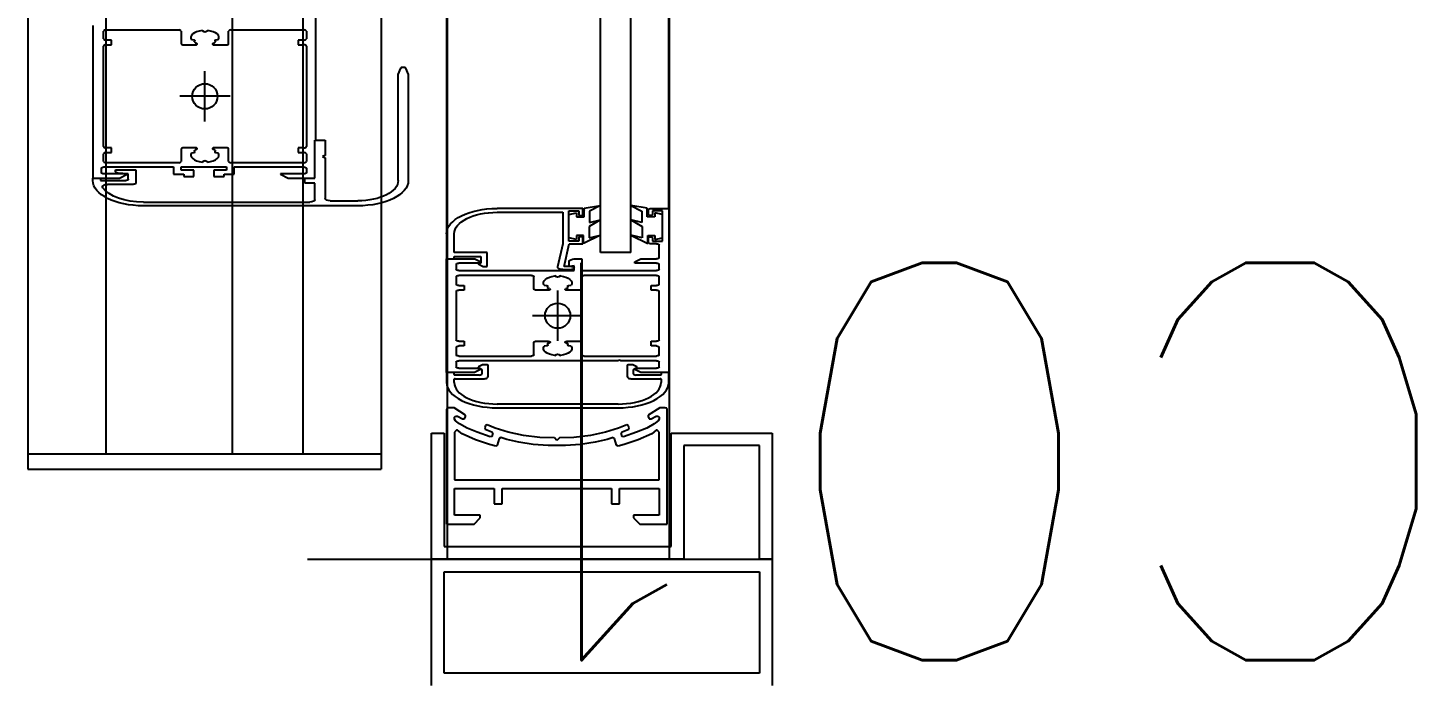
# Model space of a CAD drawing. Header units: millimetres. Extents: x 1478096 to 1808313, y 619971 to 762366.
# Drawn here: x 1638619 to 1639719, y 656978 to 657495 of the extents above; entities that cross this region are included whole.
import ezdxf

# ---------------------------------------------------------------- set-up
doc = ezdxf.new("R2010")
doc.units = ezdxf.units.MM
doc.header["$LTSCALE"] = 10
doc.layers.add('0_Estructura', color=251, linetype='Continuous')
doc.layers.add('DC-ARQ-CARPINTERIAS', color=7, linetype='Continuous')
doc.styles.add('Romans-100', font='romans')

# ---------------------------------------------------------------- blocks, each defined once
blk = doc.blocks.new('*E1')
blk.add_lwpolyline([(0.056, 0.088), (0.056, 0.136, 0.414214), (0.016, 0.176), (0.0008, 0.176, 0.414214), (0, 0.1752), (0, 0.1708, 0.414214), (0.0008, 0.17), (0.0032, 0.17, -0.414214), (0.004, 0.1692), (0.004, 0.15, -0.414214), (0.002, 0.148), (-0.0043, 0.148, -0.198912), (-0.0048, 0.1482), (-0.0069, 0.1503, 0.414214), (-0.0097, 0.1503), (-0.0118, 0.1482, 0.198912), (-0.012, 0.1477), (-0.012, 0.1438, 0.414214), (-0.0112, 0.143), (0.006, 0.143, 0.414214), (0.01, 0.147), (0.01, 0.1692, -0.414214), (0.0108, 0.17), (0.016, 0.17, -0.414214), (0.05, 0.136), (0.05, 0.088), (0.05, 0.04, -0.414214), (0.016, 0.006), (0.0108, 0.006, -0.414214), (0.01, 0.0068), (0.01, 0.029, 0.414214), (0.006, 0.033), (-0.0112, 0.033, 0.414214), (-0.012, 0.0322), (-0.012, 0.0283, 0.198912), (-0.0118, 0.0278), (-0.0097, 0.0257, 0.414214), (-0.0069, 0.0257), (-0.0048, 0.0278, -0.198912), (-0.0043, 0.028), (0.002, 0.028, -0.414214), (0.004, 0.026), (0.004, 0.0068, -0.414214), (0.0032, 0.006), (0.0008, 0.006, 0.414214), (0, 0.0052), (0, 0.0008, 0.414214), (0.0008, 0), (0.016, 0, 0.414214), (0.056, 0.04)], format="xyb", close=True)
blk = doc.blocks.new('PUERTAS AUT.2')
at = {"layer": 'DC-ARQ-CARPINTERIAS', "ltscale": 200}
for p, q in [((1532.8112, 719.2495), (1532.8112, 719.3495)), ((1533.0812, 719.3495), (1533.0812, 719.2495)), ((1532.8212, 719.3397), (1533.0712, 719.3397)), ((1532.8212, 719.2595), (1532.8212, 719.3397)), ((1533.0712, 719.3397), (1533.0712, 719.2595)), ((1533.0712, 719.2595), (1532.8212, 719.2595)), ((1532.8112, 719.1495), (1532.8112, 719.2495)), ((1532.8112, 719.2495), (1532.8212, 719.2495)), ((1533.1794, 719.2495), (1532.8112, 719.2495)), ((1533.0812, 719.2495), (1532.8112, 719.2495)), ((1532.8212, 719.2495), (1532.8212, 719.1595)), ((1532.8812, 719.1595), (1532.8812, 719.2495)), ((1532.8812, 719.2495), (1533.0812, 719.2495)), ((1533.0712, 719.2395), (1532.8912, 719.2395)), ((1532.8912, 719.2395), (1532.8912, 719.1495)), ((1532.8928, 714.6996), (1532.8928, 719.2494)), ((1533.0688, 714.6996), (1533.0688, 719.2494)), ((1533.0712, 719.1495), (1533.0712, 719.2395)), ((1533.0812, 719.2495), (1533.0812, 719.1495)), ((1532.9162, 719.2216), (1532.8943, 719.2216)), ((1532.8943, 719.2216), (1532.8943, 719.1312)), ((1532.921, 719.2166), (1532.9162, 719.2216)), ((1533.0474, 719.2216), (1533.0426, 719.2166)), ((1533.0693, 719.2216), (1533.0474, 719.2216)), ((1533.0693, 719.1312), (1533.0693, 719.2216)), ((1532.9007, 719.1935), (1532.9007, 719.2145)), ((1532.9007, 719.2145), (1532.921, 719.2145)), ((1532.921, 719.2145), (1532.921, 719.2166)), ((1533.0426, 719.2166), (1533.0426, 719.2145)), ((1533.0426, 719.2145), (1533.0629, 719.2145)), ((1533.0629, 719.2145), (1533.0629, 719.1935)), ((1532.9385, 719.2055), (1532.9321, 719.2055)), ((1532.9321, 719.2055), (1532.9321, 719.1935)), ((1532.9385, 719.1935), (1532.9385, 719.2055)), ((1533.0315, 719.2055), (1533.0251, 719.2055)), ((1533.0251, 719.2055), (1533.0251, 719.1935)), ((1533.0315, 719.1935), (1533.0315, 719.2055)), ((1532.9321, 719.1935), (1532.9007, 719.1935)), ((1532.9007, 719.1867), (1532.9007, 719.1487)), ((1532.9818, 719.1867), (1532.9007, 719.1867)), ((1532.9818, 719.1935), (1532.9385, 719.1935)), ((1533.0251, 719.1935), (1532.9818, 719.1935)), ((1533.0629, 719.1867), (1532.9818, 719.1867)), ((1533.0629, 719.1935), (1533.0315, 719.1935)), ((1533.0629, 719.1487), (1533.0629, 719.1867)), ((1533.4012, 719.178), (1533.1212, 719.178)), ((1533.1212, 717.9311), (1533.1212, 719.178)), ((1533.4012, 717.9244), (1533.4012, 719.178)), ((1533.4012, 719.166), (1533.1212, 719.166)), ((1533.1832, 717.9244), (1533.1832, 719.166)), ((1533.2392, 717.9244), (1533.2392, 719.166)), ((1533.3392, 717.9244), (1533.3392, 719.166)), ((1532.8212, 719.1595), (1532.8812, 719.1595)), ((1532.9066, 719.15), (1532.9174, 719.1549)), ((1532.9174, 719.1549), (1532.9285, 719.1586)), ((1532.9186, 719.1489), (1532.9289, 719.1526)), ((1532.9285, 719.1586), (1532.9333, 719.1599)), ((1532.9289, 719.1526), (1532.9301, 719.1522)), ((1532.9301, 719.1522), (1532.9309, 719.1497)), ((1532.9333, 719.1599), (1532.9345, 719.1591)), ((1532.9345, 719.1591), (1532.9361, 719.1537)), ((1532.9361, 719.1537), (1532.9373, 719.1529)), ((1532.9373, 719.1529), (1532.942, 719.1545)), ((1532.942, 719.1545), (1532.9516, 719.1566)), ((1532.9432, 719.1489), (1532.9552, 719.1514)), ((1532.9516, 719.1566), (1532.9631, 719.1586)), ((1532.9552, 719.1514), (1532.9683, 719.153)), ((1532.9631, 719.1586), (1532.975, 719.1595)), ((1532.9683, 719.153), (1532.9798, 719.1534)), ((1532.975, 719.1595), (1532.9818, 719.1595)), ((1532.9798, 719.1534), (1532.9818, 719.1555)), ((1532.9818, 719.1595), (1532.9886, 719.1595)), ((1532.9818, 719.1555), (1532.9838, 719.1534)), ((1532.9838, 719.1534), (1532.9953, 719.153)), ((1532.9886, 719.1595), (1533.0005, 719.1586)), ((1532.9953, 719.153), (1533.0084, 719.1514)), ((1533.0005, 719.1586), (1533.012, 719.1566)), ((1533.0084, 719.1514), (1533.0204, 719.1489)), ((1533.012, 719.1566), (1533.0216, 719.1545)), ((1533.0216, 719.1545), (1533.0263, 719.1529)), ((1533.0263, 719.1529), (1533.0275, 719.1537)), ((1533.0275, 719.1537), (1533.0291, 719.1591)), ((1533.0291, 719.1591), (1533.0303, 719.1599)), ((1533.0303, 719.1599), (1533.0351, 719.1586)), ((1533.0327, 719.1497), (1533.0335, 719.1522)), ((1533.0335, 719.1522), (1533.0347, 719.1526)), ((1533.0347, 719.1526), (1533.045, 719.1489)), ((1533.0351, 719.1586), (1533.0462, 719.1549)), ((1533.0462, 719.1549), (1533.0569, 719.15)), ((1532.8912, 719.1495), (1532.8112, 719.1495)), ((1532.9007, 719.1487), (1532.9023, 719.1471)), ((1532.9015, 719.1398), (1532.9047, 719.1423)), ((1532.9023, 719.1471), (1532.9031, 719.1471)), ((1532.9031, 719.1471), (1532.9066, 719.15)), ((1532.9047, 719.1423), (1532.9106, 719.1456)), ((1532.9106, 719.1456), (1532.9186, 719.1489)), ((1532.9249, 719.1464), (1532.9245, 719.1452)), ((1532.9245, 719.1452), (1532.9253, 719.1435)), ((1532.9301, 719.1485), (1532.9249, 719.1464)), ((1532.9253, 719.1435), (1532.9265, 719.1431)), ((1532.9265, 719.1431), (1532.9329, 719.1456)), ((1532.9309, 719.1497), (1532.9301, 719.1485)), ((1532.9329, 719.1456), (1532.9432, 719.1489)), ((1533.0204, 719.1489), (1533.0307, 719.1456)), ((1533.0307, 719.1456), (1533.0371, 719.1431)), ((1533.0335, 719.1485), (1533.0327, 719.1497)), ((1533.0387, 719.1464), (1533.0335, 719.1485)), ((1533.0371, 719.1431), (1533.0383, 719.1435)), ((1533.0383, 719.1435), (1533.039, 719.1452)), ((1533.039, 719.1452), (1533.0387, 719.1464)), ((1533.045, 719.1489), (1533.053, 719.1456)), ((1533.053, 719.1456), (1533.0589, 719.1423)), ((1533.0569, 719.15), (1533.0605, 719.1471)), ((1533.0589, 719.1423), (1533.0621, 719.1398)), ((1533.0605, 719.1471), (1533.0613, 719.1471)), ((1533.0613, 719.1471), (1533.0629, 719.1487)), ((1533.0812, 719.1495), (1533.0712, 719.1495)), ((1532.8943, 719.1312), (1532.8947, 719.1299)), ((1532.8947, 719.1299), (1532.8959, 719.1295)), ((1532.8959, 719.1295), (1532.9003, 719.1295)), ((1532.9003, 719.1295), (1532.9094, 719.1353)), ((1532.9007, 719.1386), (1532.9015, 719.1398)), ((1532.9007, 719.1369), (1532.9007, 719.1386)), ((1532.9015, 719.1361), (1532.9007, 719.1369)), ((1532.9031, 719.1361), (1532.9015, 719.1361)), ((1532.907, 719.1382), (1532.9031, 719.1361)), ((1532.9086, 719.1382), (1532.907, 719.1382)), ((1532.9094, 719.1365), (1532.9086, 719.1382)), ((1532.9094, 719.1353), (1532.9094, 719.1365)), ((1533.055, 719.1382), (1533.0542, 719.1365)), ((1533.0542, 719.1365), (1533.0542, 719.1353)), ((1533.0542, 719.1353), (1533.0633, 719.1295)), ((1533.0565, 719.1382), (1533.055, 719.1382)), ((1533.0605, 719.1361), (1533.0565, 719.1382)), ((1533.0621, 719.1361), (1533.0605, 719.1361)), ((1533.0621, 719.1398), (1533.0629, 719.1386)), ((1533.0629, 719.1369), (1533.0621, 719.1361)), ((1533.0629, 719.1386), (1533.0629, 719.1369)), ((1533.0633, 719.1295), (1533.0677, 719.1295)), ((1533.0677, 719.1295), (1533.0689, 719.1299)), ((1533.0689, 719.1299), (1533.0693, 719.1312)), ((1532.8932, 719.1015), (1532.9152, 719.1015)), ((1532.8932, 718.9715), (1532.8932, 719.1015)), ((1532.9008, 719.0971), (1532.9008, 719.0933)), ((1532.92, 719.0981), (1532.9028, 719.0981)), ((1532.9152, 719.1015), (1532.92, 719.0991)), ((1532.92, 719.0991), (1532.92, 719.0981)), ((1533.0424, 719.0991), (1533.0472, 719.1015)), ((1533.0424, 719.0981), (1533.0424, 719.0991)), ((1533.0596, 719.0981), (1533.0424, 719.0981)), ((1533.0472, 719.1015), (1533.0692, 719.1015)), ((1533.0616, 719.0933), (1533.0616, 719.0971)), ((1533.0692, 719.1015), (1533.0692, 719.0115)), ((1532.9008, 719.0875), (1532.9008, 719.0815)), ((1532.9028, 719.0923), (1532.931, 719.0923)), ((1532.9604, 719.0885), (1532.9028, 719.0885)), ((1532.931, 719.0923), (1532.9322, 719.0917)), ((1532.9322, 719.0917), (1532.9334, 719.0923)), ((1532.9334, 719.0923), (1532.968, 719.0923)), ((1532.9624, 719.0777), (1532.9624, 719.0875)), ((1532.968, 719.0923), (1533.0596, 719.0923)), ((1532.9804, 719.0873), (1532.9789, 719.088)), ((1532.9835, 719.088), (1532.9821, 719.0873)), ((1533, 719.0875), (1533, 719.0777)), ((1533.0596, 719.0885), (1533.002, 719.0885)), ((1533.0616, 719.0815), (1533.0616, 719.0875)), ((1532.9008, 719.0757), (1532.9008, 719.0373)), ((1532.9028, 719.0805), (1532.9072, 719.0805)), ((1532.9072, 719.0767), (1532.9028, 719.0767)), ((1532.9072, 719.0805), (1532.9072, 719.0767)), ((1532.9738, 719.0767), (1532.9644, 719.0767)), ((1532.9706, 719.0807), (1532.9725, 719.0805)), ((1532.9734, 719.0798), (1532.9728, 719.0788)), ((1532.9812, 719.0365), (1532.9812, 719.0765)), ((1532.998, 719.0767), (1532.9886, 719.0767)), ((1532.9896, 719.0788), (1532.9891, 719.0798)), ((1532.9899, 719.0805), (1532.9918, 719.0807)), ((1533.0552, 719.0767), (1533.0552, 719.0805)), ((1533.0552, 719.0805), (1533.0596, 719.0805)), ((1533.0596, 719.0767), (1533.0552, 719.0767)), ((1533.0616, 719.0373), (1533.0616, 719.0757)), ((1532.9612, 719.0565), (1533.0012, 719.0565)), ((1532.9008, 719.0315), (1532.9008, 719.0255)), ((1532.9028, 719.0363), (1532.9072, 719.0363)), ((1532.9072, 719.0325), (1532.9028, 719.0325)), ((1532.9072, 719.0363), (1532.9072, 719.0325)), ((1532.9624, 719.0255), (1532.9624, 719.0353)), ((1532.9644, 719.0363), (1532.9738, 719.0363)), ((1532.9725, 719.0325), (1532.9706, 719.0323)), ((1532.9728, 719.0342), (1532.9734, 719.0333)), ((1532.9886, 719.0363), (1532.998, 719.0363)), ((1532.9891, 719.0333), (1532.9896, 719.0342)), ((1532.9918, 719.0323), (1532.9899, 719.0325)), ((1533, 719.0353), (1533, 719.0255)), ((1533.0552, 719.0325), (1533.0552, 719.0363)), ((1533.0552, 719.0363), (1533.0596, 719.0363)), ((1533.0596, 719.0325), (1533.0552, 719.0325)), ((1533.0616, 719.0255), (1533.0616, 719.0315)), ((1532.9008, 719.0197), (1532.9008, 719.0159)), ((1532.9028, 719.0245), (1532.9604, 719.0245)), ((1532.962, 719.0207), (1532.9028, 719.0207)), ((1532.962, 719.0115), (1532.962, 719.0207)), ((1532.968, 719.0207), (1532.968, 719.0169)), ((1533.0596, 719.0207), (1532.968, 719.0207)), ((1532.9682, 719.019), (1532.9682, 719.0185)), ((1532.9772, 719.02), (1532.9702, 719.02)), ((1532.9789, 719.025), (1532.9804, 719.0257)), ((1532.9821, 719.0257), (1532.9835, 719.025)), ((1533.002, 719.0245), (1533.0596, 719.0245)), ((1533.0616, 719.0159), (1533.0616, 719.0197)), ((1532.9008, 719.0105), (1532.9008, 719.0005)), ((1532.9028, 719.0149), (1532.92, 719.0149)), ((1532.9152, 719.0115), (1532.9028, 719.0115)), ((1532.92, 719.0139), (1532.9152, 719.0115)), ((1532.92, 719.0149), (1532.92, 719.0139)), ((1532.968, 719.0115), (1532.962, 719.0115)), ((1532.968, 719.0169), (1532.972, 719.0175)), ((1532.9702, 719.0175), (1532.9761, 719.0175)), ((1532.972, 719.0175), (1532.972, 719.0135)), ((1532.9761, 719.0175), (1532.9722, 718.9995)), ((1532.9772, 718.9995), (1532.9812, 719.0178)), ((1533.0372, 719.0175), (1533.0372, 719.0065)), ((1533.0402, 719.0175), (1533.0372, 719.0175)), ((1533.0442, 719.0155), (1533.0402, 719.0175)), ((1533.042, 719.0145), (1533.0442, 719.0155)), ((1533.042, 719.0139), (1533.042, 719.0149)), ((1533.042, 719.0149), (1533.0596, 719.0149)), ((1533.042, 719.0095), (1533.042, 719.0145)), ((1533.0468, 719.0115), (1533.042, 719.0139)), ((1533.0632, 719.0095), (1533.042, 719.0095)), ((1533.0692, 719.0115), (1533.0468, 719.0115)), ((1533.0692, 719.0115), (1533.0632, 719.0115)), ((1533.0632, 719.0115), (1533.0632, 719.0095)), ((1533.0692, 718.9915), (1533.0692, 719.0115)), ((1532.906, 718.9975), (1532.898, 718.9975)), ((1532.898, 718.9975), (1532.898, 718.9735)), ((1532.9028, 718.9995), (1532.9072, 718.9995)), ((1532.906, 718.9947), (1532.906, 718.9975)), ((1532.9092, 718.9985), (1532.9092, 718.9947)), ((1532.9232, 718.9927), (1532.9098, 718.9992)), ((1532.9098, 718.9992), (1532.9098, 718.9928)), ((1532.9232, 719.0064), (1532.9472, 719.0064)), ((1532.9232, 719.0064), (1532.9232, 718.083)), ((1532.9472, 719.0064), (1532.9472, 718.083)), ((1532.9472, 718.9927), (1532.9606, 718.9992)), ((1532.9606, 718.9992), (1532.9606, 718.9928)), ((1532.9722, 718.9995), (1532.9612, 718.9995)), ((1532.9612, 718.9995), (1532.9612, 718.9939)), ((1532.9644, 718.9975), (1532.9724, 718.9975)), ((1532.9644, 718.9939), (1532.9644, 718.9975)), ((1532.9724, 718.9975), (1532.9724, 718.9735)), ((1532.9772, 718.9745), (1532.9772, 718.9995)), ((1533.0372, 719.0065), (1533.0632, 719.0065)), ((1533.0632, 719.0065), (1533.0632, 718.9915)), ((1532.9042, 718.9962), (1532.898, 718.9948)), ((1532.898, 718.9948), (1532.898, 718.9763)), ((1532.9042, 718.9928), (1532.9042, 718.9962)), ((1532.9098, 718.9928), (1532.9042, 718.9928)), ((1532.9142, 718.9858), (1532.9142, 718.9948)), ((1532.9142, 718.9948), (1532.9232, 718.9927)), ((1532.9562, 718.9948), (1532.9472, 718.9927)), ((1532.9562, 718.9858), (1532.9562, 718.9948)), ((1532.9606, 718.9928), (1532.9662, 718.9928)), ((1532.9612, 718.9939), (1532.9644, 718.9939)), ((1532.9662, 718.9928), (1532.9662, 718.9962)), ((1532.9662, 718.9962), (1532.9724, 718.9948)), ((1532.9724, 718.9948), (1532.9724, 718.9763)), ((1533.0692, 718.0964), (1533.0692, 718.9915)), ((1532.898, 718.9763), (1532.9042, 718.9749)), ((1532.9042, 718.9762), (1532.9042, 718.9781)), ((1532.9042, 718.9781), (1532.9102, 718.9781)), ((1532.9042, 718.9749), (1532.9042, 718.9762)), ((1532.906, 718.9735), (1532.906, 718.9763)), ((1532.9092, 718.9763), (1532.9092, 718.9725)), ((1532.9102, 718.9781), (1532.9102, 718.9727)), ((1532.9232, 718.9806), (1532.9142, 718.9858)), ((1532.9145, 718.9736), (1532.9145, 718.9825)), ((1532.9145, 718.9825), (1532.9232, 718.9806)), ((1532.9472, 718.9806), (1532.9562, 718.9858)), ((1532.9559, 718.9825), (1532.9472, 718.9806)), ((1532.9559, 718.9736), (1532.9559, 718.9825)), ((1532.9602, 718.9781), (1532.9602, 718.9727)), ((1532.9662, 718.9781), (1532.9602, 718.9781)), ((1532.9612, 718.9771), (1532.9612, 718.9715)), ((1532.9644, 718.9771), (1532.9612, 718.9771)), ((1532.9644, 718.9735), (1532.9644, 718.9771)), ((1532.9662, 718.9762), (1532.9662, 718.9781)), ((1532.9724, 718.9763), (1532.9662, 718.9749)), ((1532.9662, 718.9749), (1532.9662, 718.9762)), ((1532.9072, 718.9715), (1532.8932, 718.9715)), ((1532.8932, 718.9715), (1532.8932, 718.1164)), ((1532.898, 718.9735), (1532.906, 718.9735)), ((1532.9102, 718.9727), (1532.9102, 718.9728)), ((1532.9102, 718.9728), (1532.9102, 718.9712)), ((1532.9102, 718.9712), (1532.9232, 718.9692)), ((1532.9232, 718.9692), (1532.9145, 718.9736)), ((1532.9472, 718.9692), (1532.9559, 718.9736)), ((1532.9602, 718.9712), (1532.9472, 718.9692)), ((1532.9602, 718.9727), (1532.9602, 718.9728)), ((1532.9602, 718.9728), (1532.9602, 718.9712)), ((1532.9612, 718.9715), (1533.0292, 718.9715)), ((1532.9724, 718.9735), (1532.9644, 718.9735)), ((1533.0292, 718.9745), (1532.9772, 718.9745)), ((1533.1396, 718.9694), (1533.3096, 718.9694)), ((1533.1616, 718.9654), (1533.1396, 718.9654)), ((1533.1736, 718.9644), (1533.1736, 718.9514)), ((1533.3096, 718.9664), (1533.1776, 718.9664)), ((1533.1656, 718.9314), (1533.1656, 718.9634)), ((1533.0996, 718.8654), (1533.0996, 718.9494)), ((1533.1076, 718.9494), (1533.1076, 718.8654)), ((1533.1736, 718.9514), (1533.1816, 718.9514)), ((1533.1948, 718.9474), (1533.1736, 718.9474)), ((1533.1816, 718.9474), (1533.1736, 718.9474)), ((1533.1736, 718.9474), (1533.1736, 718.9174)), ((1533.1804, 718.9396), (1533.1804, 718.943)), ((1533.1816, 718.9514), (1533.1816, 718.9474)), ((1533.1824, 718.944), (1533.2008, 718.944)), ((1533.2008, 718.9444), (1533.1948, 718.9474)), ((1533.2008, 718.944), (1533.2008, 718.9444)), ((1533.2456, 718.9442), (1533.2376, 718.9442)), ((1533.2376, 718.9442), (1533.2376, 718.9386)), ((1533.2536, 718.9462), (1533.2456, 718.9462)), ((1533.2456, 718.9462), (1533.2456, 718.9442)), ((1533.2536, 718.9412), (1533.2536, 718.9462)), ((1533.2776, 718.9462), (1533.2696, 718.9462)), ((1533.2696, 718.9462), (1533.2696, 718.9412)), ((1533.2776, 718.9442), (1533.2776, 718.9462)), ((1533.2856, 718.9442), (1533.2776, 718.9442)), ((1533.2856, 718.9386), (1533.2856, 718.9442)), ((1533.3156, 718.941), (1533.3156, 718.9514)), ((1533.3176, 718.9524), (1533.3379, 718.9524)), ((1533.3216, 718.9484), (1533.3216, 718.944)), ((1533.3216, 718.944), (1533.3299, 718.9434)), ((1533.3284, 718.9474), (1533.3224, 718.9444)), ((1533.3224, 718.9444), (1533.3224, 718.944)), ((1533.3224, 718.944), (1533.3408, 718.944)), ((1533.3436, 718.9494), (1533.3236, 718.9494)), ((1533.3496, 718.9474), (1533.3284, 718.9474)), ((1533.3316, 718.9424), (1533.3316, 718.941)), ((1533.3428, 718.943), (1533.3428, 718.9396)), ((1533.3436, 718.9474), (1533.3436, 718.9494)), ((1533.3496, 718.9474), (1533.3436, 718.9474)), ((1533.3496, 718.9494), (1533.3496, 718.9474)), ((1533.3496, 718.8266), (1533.3496, 718.9474)), ((1533.1676, 718.9304), (1533.1656, 718.9314)), ((1533.1804, 718.9282), (1533.1804, 718.9342)), ((1533.2376, 718.9386), (1533.1824, 718.9386)), ((1533.1824, 718.9352), (1533.24, 718.9352)), ((1533.242, 718.9342), (1533.242, 718.9244)), ((1533.2436, 718.9386), (1533.2436, 718.9412)), ((1533.2436, 718.9412), (1533.2536, 718.9412)), ((1533.2796, 718.9386), (1533.2436, 718.9386)), ((1533.2586, 718.9347), (1533.26, 718.9339)), ((1533.2617, 718.9339), (1533.2631, 718.9347)), ((1533.2696, 718.9412), (1533.2796, 718.9412)), ((1533.2796, 718.9412), (1533.2796, 718.9386)), ((1533.2796, 718.9244), (1533.2796, 718.9342)), ((1533.2816, 718.9352), (1533.3392, 718.9352)), ((1533.3408, 718.9386), (1533.2856, 718.9386)), ((1533.3316, 718.941), (1533.3156, 718.941)), ((1533.3412, 718.9342), (1533.3412, 718.9282)), ((1533.1656, 718.9294), (1533.1676, 718.9304)), ((1533.1656, 718.9174), (1533.1656, 718.9294)), ((1533.1804, 718.8428), (1533.1804, 718.9224)), ((1533.1868, 718.9272), (1533.1824, 718.9272)), ((1533.1824, 718.9234), (1533.1868, 718.9234)), ((1533.1868, 718.9234), (1533.1868, 718.9272)), ((1533.244, 718.9234), (1533.2534, 718.9234)), ((1533.2521, 718.9271), (1533.2502, 718.9274)), ((1533.2525, 718.9254), (1533.253, 718.9264)), ((1533.2682, 718.9234), (1533.2776, 718.9234)), ((1533.2687, 718.9264), (1533.2692, 718.9254)), ((1533.2715, 718.9274), (1533.2695, 718.9271)), ((1533.3348, 718.9272), (1533.3348, 718.9234)), ((1533.3392, 718.9272), (1533.3348, 718.9272)), ((1533.3348, 718.9234), (1533.3392, 718.9234)), ((1533.3412, 718.9224), (1533.3412, 718.8428)), ((1533.1736, 718.9174), (1533.1656, 718.9174)), ((1533.1732, 718.0943), (1533.1732, 718.9174)), ((1533.2608, 718.9026), (1533.2608, 718.8626)), ((1533.2408, 718.8826), (1533.2808, 718.8826)), ((1533.1017, 718.8602), (1533.0996, 718.8654)), ((1533.1076, 718.8654), (1533.1056, 718.8602)), ((1533.1804, 718.831), (1533.1804, 718.837)), ((1533.1868, 718.8418), (1533.1824, 718.8418)), ((1533.1824, 718.838), (1533.1868, 718.838)), ((1533.1868, 718.838), (1533.1868, 718.8418)), ((1533.242, 718.8408), (1533.242, 718.831)), ((1533.2534, 718.8418), (1533.244, 718.8418)), ((1533.2502, 718.8377), (1533.2521, 718.838)), ((1533.253, 718.8387), (1533.2525, 718.8397)), ((1533.2776, 718.8418), (1533.2682, 718.8418)), ((1533.2692, 718.8397), (1533.2687, 718.8387)), ((1533.2695, 718.838), (1533.2715, 718.8377)), ((1533.2796, 718.831), (1533.2796, 718.8408)), ((1533.3392, 718.8418), (1533.3348, 718.8418)), ((1533.3348, 718.8418), (1533.3348, 718.838)), ((1533.3348, 718.838), (1533.3392, 718.838)), ((1533.3412, 718.837), (1533.3412, 718.831)), ((1533.24, 718.83), (1533.1824, 718.83)), ((1533.26, 718.8312), (1533.2586, 718.8305)), ((1533.2631, 718.8305), (1533.2617, 718.8312)), ((1533.3392, 718.83), (1533.2816, 718.83))]:
    blk.add_line(p, q, dxfattribs=at)
for centre in [(1532.9812, 719.0565, 0), (1533.2608, 718.8826, 0)]:
    blk.add_circle(centre, 0.01, dxfattribs=at)
at = {"layer": 'DC-ARQ-CARPINTERIAS', "ltscale": 200, "extrusion": (0, 0, -1)}
for centre, major_axis, start_param, end_param in [((1532.9028, 719.0971, 0), (0.002, 0), 3.141593, 4.712389), ((1533.0596, 719.0971, 0), (0.002, 0), -1.570796, 0), ((1532.9028, 719.0933, 0), (0.002, 0), 1.570796, 3.141593), ((1532.9028, 719.0875, 0), (0.002, 0), 3.141593, 4.712389), ((1532.9604, 719.0875, 0), (0.002, 0), -1.570796, 0), ((1532.9812, 719.0825, 0), (0.0112, 0), 2.821679, 4.508704), ((1532.9812, 719.0877, 0), (0.0012, 0), 0.785398, 2.356194), ((1532.9812, 719.0825, 0), (0.0112, 0), -1.367112, 0.319914), ((1533.002, 719.0875, 0), (0.002, 0), 3.141593, 4.712389), ((1533.0596, 719.0933, 0), (0.002, 0), 0, 1.570796), ((1533.0596, 719.0875, 0), (0.002, 0), -1.570796, 0), ((1532.9028, 719.0815, 0), (0.002, 0), 1.570796, 3.141593), ((1532.9028, 719.0757, 0), (0.002, 0), 3.141593, 4.712389), ((1532.9644, 719.0777, 0), (0.002, 0), 1.570796, 3.141593), ((1532.9722, 719.0799, 0), (0.0012, 0), -1.308997, 0.261799), ((1532.9812, 719.0825, 0), (0.0112, 0), 2.19857, 2.414309), ((1532.9738, 719.0774, 0), (0.0014, 0), -0.943023, 1.570796), ((1532.9886, 719.0774, 0), (0.0014, 0), 1.570796, 4.084616), ((1532.9812, 719.0825, 0), (0.0112, 0), 0.727284, 0.943023), ((1532.9902, 719.0799, 0), (0.0012, 0), 2.879793, 4.45059), ((1532.998, 719.0777, 0), (0.002, 0), 0, 1.570796), ((1533.0596, 719.0815, 0), (0.002, 0), 0, 1.570796), ((1533.0596, 719.0757, 0), (0.002, 0), -1.570796, 0), ((1532.9028, 719.0373, 0), (0.002, 0), 1.570796, 3.141593), ((1532.9028, 719.0315, 0), (0.002, 0), 3.141593, 4.712389), ((1532.9644, 719.0353, 0), (0.002, 0), 3.141593, 4.712389), ((1532.9812, 719.0305, 0), (0.0112, 0), 1.774481, 3.461507), ((1532.9722, 719.0331, 0), (0.0012, 0), -0.261799, 1.308997), ((1532.9812, 719.0305, 0), (0.0112, 0), 3.868876, 4.084616), ((1532.9738, 719.0356, 0), (0.0014, 0), -1.570796, 0.943023), ((1532.9812, 719.0305, 0), (0.0112, 0), -0.319914, 1.367112), ((1532.9886, 719.0356, 0), (0.0014, 0), 2.19857, 4.712389), ((1532.9812, 719.0305, 0), (0.0112, 0), -0.943023, -0.727284), ((1532.9902, 719.0331, 0), (0.0012, 0), 1.832596, 3.403392), ((1532.998, 719.0353, 0), (0.002, 0), 4.712389, 6.283185), ((1533.0596, 719.0373, 0), (0.002, 0), 0, 1.570796), ((1533.0596, 719.0315, 0), (0.002, 0), -1.570796, 0), ((1532.9028, 719.0255, 0), (0.002, 0), 1.570796, 3.141593), ((1532.9028, 719.0197, 0), (0.002, 0), 3.141593, 4.712389), ((1532.9604, 719.0255, 0), (0.002, 0), 0, 1.570796), ((1532.9702, 719.019, 0), (0.002, 0), 3.141593, 4.712389), ((1532.9772, 719.018, 0), (0.004, 0), -1.570796, 0.10832), ((1532.9812, 719.0253, 0), (0.0012, 0), 3.926991, 5.497787), ((1533.002, 719.0255, 0), (0.002, 0), 1.570796, 3.141593), ((1533.0596, 719.0255, 0), (0.002, 0), 0, 1.570796), ((1533.0596, 719.0197, 0), (0.002, 0), -1.570796, 0), ((1532.9028, 719.0159, 0), (0.002, 0), 1.570796, 3.141593), ((1532.9028, 719.0105, 0), (0.002, 0), 3.141593, 4.712389), ((1532.968, 719.0135, 0), (0.004, 0), 0, 1.570796), ((1532.9702, 719.0185, 0), (0.002, 0), 1.570796, 3.141593), ((1533.0596, 719.0159, 0), (0.002, 0), 0, 1.570796), ((1532.9028, 719.0005, 0), (0.002, 0), 1.570796, 3.141593), ((1532.9072, 718.9985, 0), (0.002, 0), -1.570796, 0), ((1532.9076, 718.9947, 0), (-0.0016, 0), 3.141593, 6.283185), ((1533.0292, 718.9915, 0), (0.04, 0), 0, 1.570796), ((1533.0292, 718.9915, 0), (0.034, 0), 0, 1.570796), ((1532.9076, 718.9763, 0), (0.0016, 0), 3.141593, 6.283185), ((1532.9072, 718.9725, 0), (0.002, 0), 0, 1.570796), ((1533.1396, 718.9494, 0), (0.04, 0), 3.141593, 4.712389), ((1533.1396, 718.9494, 0), (0.032, 0), 3.141593, 4.712389), ((1533.1616, 718.9634, 0), (0.004, 0), -1.570796, 0), ((1533.1776, 718.9644, 0), (0.004, 0), 3.141593, 4.712389), ((1533.3096, 718.9494, 0), (0.04, 0), 4.712389, 6.283185), ((1533.3096, 718.9494, 0), (0.034, 0), 4.712389, 5.943348), ((1533.3379, 718.9544, 0), (0.004, 0), -0.339837, 1.570796), ((1533.1824, 718.943, 0), (0.002, 0), 3.141593, 4.712389), ((1533.3176, 718.9514, 0), (0.002, 0), 3.141593, 4.712389), ((1533.3236, 718.9484, 0), (0.002, 0), 3.141593, 4.712389), ((1533.3296, 718.9424, 0), (0.002, 0), -1.424546, 0), ((1533.3408, 718.943, 0), (0.002, 0), -1.570796, 0), ((1533.1824, 718.9396, 0), (0.002, 0), 1.570796, 3.141593), ((1533.3408, 718.9396, 0), (0.002, 0), 0, 1.570796), ((1533.1036, 718.8604, 0), (0.002, 0), 0.193727, 2.947866)]:
    blk.add_ellipse(centre, major_axis=major_axis, ratio=0.5, start_param=start_param, end_param=end_param, dxfattribs=at)
at = {"layer": 'DC-ARQ-CARPINTERIAS', "ltscale": 200}
for centre, major_axis, start_param, end_param in [((1533.1824, 718.9342, 0), (0.002, 0), 1.570796, 3.141593), ((1533.24, 718.9342, 0), (0.002, 0), 0, 1.570796), ((1533.2608, 718.9292, 0), (0.0112, 0), 1.774481, 3.461507), ((1533.2608, 718.9344, 0), (0.0012, 0), 3.926991, 5.497787), ((1533.2608, 718.9292, 0), (0.0112, 0), -0.319914, 1.367112), ((1533.2816, 718.9342, 0), (0.002, 0), 1.570796, 3.141593), ((1533.3392, 718.9342, 0), (0.002, 0), 0, 1.570796), ((1533.1824, 718.9282, 0), (0.002, 0), 3.141593, 4.712389), ((1533.1824, 718.9224, 0), (0.002, 0), 1.570796, 3.141593), ((1533.244, 718.9244, 0), (0.002, 0), 3.141593, 4.712389), ((1533.2518, 718.9266, 0), (0.0012, 0), -0.261799, 1.308997), ((1533.2608, 718.9292, 0), (0.0112, 0), 3.868876, 4.084616), ((1533.2534, 718.9241, 0), (0.0014, 0), -1.570796, 0.943023), ((1533.2682, 718.9241, 0), (0.0014, 0), 2.19857, 4.712389), ((1533.2608, 718.9292, 0), (0.0112, 0), -0.943023, -0.727284), ((1533.2698, 718.9266, 0), (0.0012, 0), 1.832596, 3.403392), ((1533.2776, 718.9244, 0), (0.002, 0), 4.712389, 6.283185), ((1533.3392, 718.9282, 0), (0.002, 0), -1.570796, 0), ((1533.3392, 718.9224, 0), (0.002, 0), 0, 1.570796), ((1533.1824, 718.8428, 0), (0.002, 0), 3.141593, 4.712389), ((1533.1824, 718.837, 0), (0.002, 0), 1.570796, 3.141593), ((1533.244, 718.8408, 0), (0.002, 0), 1.570796, 3.141593), ((1533.2608, 718.836, 0), (0.0112, 0), 2.821679, 4.508704), ((1533.2518, 718.8386, 0), (0.0012, 0), -1.308997, 0.261799), ((1533.2608, 718.836, 0), (0.0112, 0), 2.19857, 2.414309), ((1533.2534, 718.8411, 0), (0.0014, 0), -0.943023, 1.570796), ((1533.2608, 718.836, 0), (0.0112, 0), -1.367112, 0.319914), ((1533.2682, 718.8411, 0), (0.0014, 0), 1.570796, 4.084616), ((1533.2608, 718.836, 0), (0.0112, 0), 0.727284, 0.943023), ((1533.2698, 718.8386, 0), (0.0012, 0), 2.879793, 4.45059), ((1533.2776, 718.8408, 0), (0.002, 0), 0, 1.570796), ((1533.3392, 718.8428, 0), (0.002, 0), -1.570796, 0), ((1533.3392, 718.837, 0), (0.002, 0), 0, 1.570796), ((1533.1824, 718.831, 0), (0.002, 0), 3.141593, 4.712389), ((1533.24, 718.831, 0), (0.002, 0), -1.570796, 0), ((1533.2608, 718.8308, 0), (0.0012, 0), 0.785398, 2.356194), ((1533.2816, 718.831, 0), (0.002, 0), 3.141593, 4.712389), ((1533.3392, 718.831, 0), (0.002, 0), -1.570796, 0)]:
    blk.add_ellipse(centre, major_axis=major_axis, ratio=0.5, start_param=start_param, end_param=end_param, dxfattribs=at)
at = {"layer": 'DC-ARQ-CARPINTERIAS', "ltscale": 200, "xscale": 0.5, "rotation": 90}
blk.add_blockref('*E1', (1533.0692, 719.1015, 0), dxfattribs=at)

msp = doc.modelspace()

# ---------------------------------------------------------------- block references
at = {"layer": 'DC-ARQ-CARPINTERIAS', "xscale": 1000, "yscale": 1000, "zscale": 1000, "rotation": 180}
msp.add_blockref('PUERTAS AUT.2', (3172020.149, 1376323.114), dxfattribs=at)

# ---------------------------------------------------------------- texts
at = {"layer": '0_Estructura', "insert": (1639759.971, 656993.581, -0.001), "char_height": 350, "attachment_point": 1, "rotation": 180.000001, "style": 'Romans-100'}
msp.add_mtext('{\\H0.9x;C01}', dxfattribs=at)

doc.saveas('drawing.dxf')
